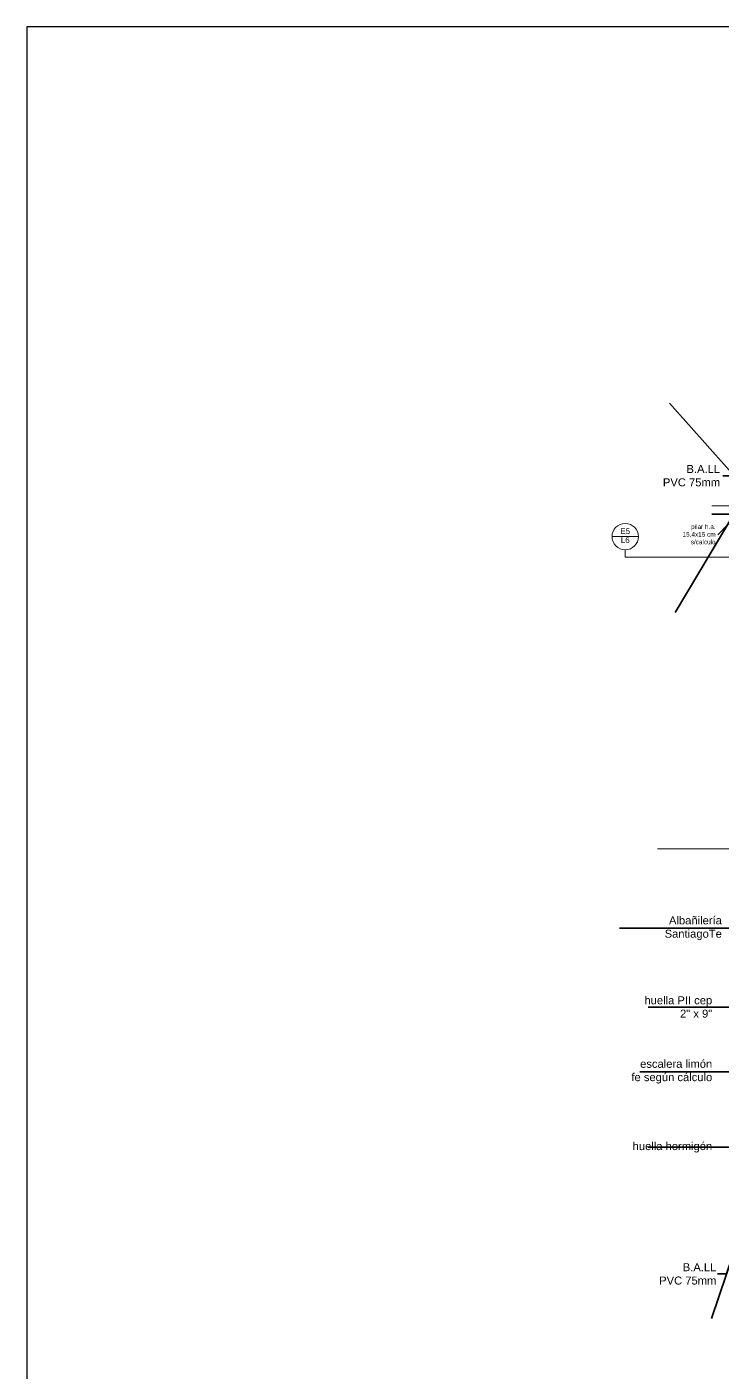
# Model space of a CAD drawing. Header units: metres. Extents: x 45 to 666, y -23 to 325.
# Drawn here: x 153.71 to 159.79, y 62.8 to 74.56 of the extents above; entities that cross this region are included whole.
import ezdxf
from ezdxf.enums import TextEntityAlignment as Align

# ---------------------------------------------------------------- set-up
doc = ezdxf.new("R2010")
doc.units = ezdxf.units.M
doc.header["$LTSCALE"] = 5
doc.header["$MEASUREMENT"] = 0
doc.layers.get('0').update_dxf_attribs({"color": 30})
doc.layers.get('DEFPOINTS').update_dxf_attribs({"color": 210})
for name, color, linetype, lineweight in [('A-ANNO-KEYN', 3, 'Continuous', 18), ('A-ANNO-NOTE', 7, 'Continuous', 35), ('A-ANNO-SYMB', 3, 'Continuous', 18), ('A-WALL-FULL-EXTR', 7, 'Continuous', 35)]:
    doc.layers.add(name, color=color, linetype=linetype, lineweight=lineweight)
doc.styles.add('E-ARIAL', font='arial.ttf')
doc.styles.add('E-ROMANS', font='romans.shx', dxfattribs={"width": 0.8})
doc.dimstyles.new('E-0200_TICK_12', dxfattribs={"dimscale": 0.001, "dimtxt": 240, "dimasz": 240, "dimexe": 120, "dimexo": 80, "dimgap": 120, "dimtad": 0, "dimzin": 0, "dimdsep": 46, "dimtxsty": 'E-ROMANS', "dimblk": 'OBLIQUE', "dimcen": 120, "dimclrd": 256, "dimclre": 256, "dimclrt": 256, "dimadec": 0, "dimazin": 0, "dimtfac": 1, "dimtmove": 1, "dimatfit": 3, "dimldrblk": 'OPEN90', "dimfxl": 1, "dimtfill": 1, "dimtolj": 1, "dimtzin": 0, "dimlwd": -1, "dimarcsym": 0})

# ---------------------------------------------------------------- blocks, each defined once
blk = doc.blocks.new('_Oblique')
at = {"color": 0, "linetype": 'ByBlock', "lineweight": -2}
blk.add_line((-0.5, -0.5), (0.5, 0.5), dxfattribs=at)
blk = doc.blocks.new('TAG-WINDOW')
blk.add_lwpolyline([(-0.92, 0), (0.92, 0)])
blk.add_circle((0, 0), 0.92)
at = {"style": 'E-ARIAL'}
blk.add_attdef('V', text='', height=0.4, dxfattribs=at).set_placement((0, 0.06), align=Align.BOTTOM_CENTER)
blk.add_attdef('40/120', text='', height=0.4, dxfattribs=at).set_placement((0, -0.048), align=Align.TOP_CENTER)

msp = doc.modelspace()

# ---------------------------------------------------------------- linework, layer by layer
at = {"layer": 'A-ANNO-SYMB', "ltscale": 2}
for points in [[(166.1616, 70.3709), (159.6948, 70.3709)], [(166.1616, 67.3709), (159.2224, 67.3709)]]:
    msp.add_lwpolyline(points, dxfattribs=at)
at = {"layer": 'A-WALL-FULL-EXTR'}
msp.add_lwpolyline([(159.6948, 70.2959), (159.8895, 70.2959)], dxfattribs=at)
at = {"layer": 'DEFPOINTS'}
msp.add_lwpolyline([(171.1457, 74.5579), (153.7078, 74.5579), (153.7078, 18.5966), (171.1457, 18.5966)], close=True, dxfattribs=at)

# ---------------------------------------------------------------- block references
at = {"layer": 'A-ANNO-KEYN', "xscale": 0.125, "yscale": 0.125, "zscale": 0.125}
msp.add_blockref('TAG-WINDOW', (158.9389, 70.101), dxfattribs=at).add_auto_attribs({'V': 'E5', '40/120': 'L6'})

# ---------------------------------------------------------------- texts
at = {"layer": 'A-ANNO-NOTE', "attachment_point": 6, "style": 'E-ARIAL'}
for s, insert, char_height in [('B.A.LL \\PPVC 75mm ', (159.7683, 70.6335), 0.07), ('pilar h.a.\\P15,4x15 cm\\Ps/calculo', (159.7292, 70.1205), 0.04), ('Albañilería \\PSantiagoTe ', (159.7838, 66.6766), 0.07), ('huella PII cep\\P2" x 9" ', (159.6996, 65.9877), 0.07), ('escalera limón \\Pfe según cálculo', (159.6996, 65.4222), 0.07), ('huella hormigón', (159.6996, 64.7611), 0.07), ('B.A.LL \\PPVC 75mm ', (159.7357, 63.6539), 0.07)]:
    msp.add_mtext(s, dxfattribs=dict(at, insert=insert, char_height=char_height))

# ---------------------------------------------------------------- leaders
at = {"layer": 'A-ANNO-KEYN'}
msp.add_leader([(160.9882, 69.9203), (158.9388, 69.9203), (158.9389, 69.986)], dimstyle='E-0200_TICK_12', override={"dimasz": 0.2, "dimtad": 0, "dimldrblk": 'None'}, dxfattribs=at)
at = {"layer": 'A-ANNO-NOTE', "annotation_type": 0, "has_hookline": 1, "hookline_direction": 1}
for points, text_width in [([(159.9916, 70.5221), (159.892, 70.6334), (159.7911, 70.6335)], 0.4861), ([(159.8895, 70.2959), (159.8367, 70.2075), (159.7499, 70.1178), (159.7497, 70.1178)], 0.2792), ([(159.8895, 66.6766), (159.7833, 66.6766), (159.8066, 66.6766)], 0.4917), ([(160.14, 65.9877), (159.8461, 65.9877), (159.7224, 65.9877)], 0.5822), ([(160.068, 65.4222), (159.8461, 65.4222), (159.7224, 65.4222)], 0.7022), ([(160.14, 64.7611), (159.8461, 64.7611), (159.7224, 64.7611)], 0.6827), ([(160.0132, 64.2116), (159.824, 63.6539), (159.7465, 63.6539)], 0.4861)]:
    msp.add_leader(points, dimstyle='E-0200_TICK_12', override={"dimasz": 0.2, "dimtad": 0, "dimldrblk": 'Open90'}, dxfattribs=dict(at, text_width=text_width))
at = {"layer": 'A-ANNO-NOTE'}
msp.add_leader([(159.9916, 70.5221), (159.892, 70.6334), (159.7911, 70.6335)], dimstyle='E-0200_TICK_12', override={"dimasz": 0.2, "dimtad": 0, "dimldrblk": 'Open90'}, dxfattribs=at)

doc.saveas('drawing.dxf')
